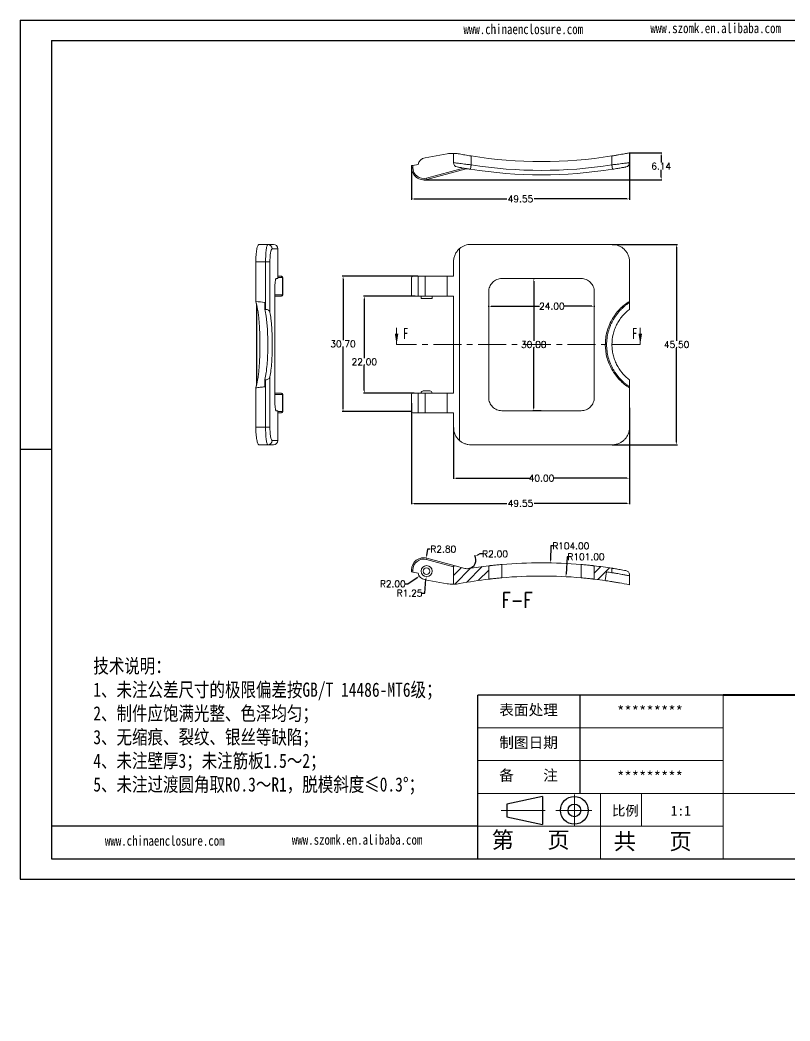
# Model space of a CAD drawing. Header units: inches. Extents: x 1430 to 4816, y 541 to 1061.
# Drawn here: x 3604.7 to 3779.6, y 540.8 to 768 of the extents above; entities that cross this region are included whole.
import ezdxf

# ---------------------------------------------------------------- set-up
doc = ezdxf.new("R2010")
doc.units = ezdxf.units.IN
doc.linetypes.add('CENTER', pattern=[10.16, 6.35, -1.27, 1.27, -1.27])
doc.linetypes.add('CENTER2', pattern=[28.575, 19.05, -3.175, 3.175, -3.175])
doc.layers.add('文字', color=81, linetype='Continuous')
for name, color, linetype, lineweight in [('粗实线', 7, 'Continuous', 30), ('细实线', 3, 'Continuous', 9), ('细点划线', 2, 'CENTER2', 9)]:
    doc.layers.add(name, color=color, linetype=linetype, lineweight=lineweight)
doc.styles.add('SLDTEXTSTYLE3', font='TXT', dxfattribs={"width": 0.75, "bigfont": 'bigfont'})
doc.styles.add('SLDTEXTSTYLE6', font='TXT', dxfattribs={"width": 0.7})
doc.styles.get("Standard").update_dxf_attribs({"font": 'txt', "bigfont": 'gbcbig.shx'})
doc.styles.add('宋体', font='', dxfattribs={"width": 0.8, "height": 3.5})
doc.styles.get('宋体').set_extended_font_data('SimSun')
doc.dimstyles.new('2', dxfattribs={"dimtxt": 1.5, "dimasz": 0.6, "dimexe": 0.18, "dimexo": 0.0625, "dimgap": 0.09, "dimtad": 0, "dimtih": 1, "dimtoh": 1, "dimzin": 0, "dimdsep": 46, "dimtxsty": 'Standard', "dimcen": 0, "dimadec": 0, "dimazin": 2, "dimtfac": 1, "dimtofl": 0, "dimtmove": 0, "dimatfit": 3, "dimfxl": 1, "dimtolj": 1, "dimtzin": 0, "dimarcsym": 0})
pattern_1 = [(45, (317.7972, 0), (-1.122532, 1.122532), [])]

# ---------------------------------------------------------------- blocks, each defined once
blk = doc.blocks.new('*D75')
at = {"color": 0, "lineweight": -2, "transparency": 16777216}
for p, q in [((3703.15, 675.51), (3703.15, 663.82)), ((3743.15, 675.51), (3743.15, 663.82)), ((3703.75, 664), (3720.44, 664)), ((3742.55, 664), (3725.87, 664))]:
    blk.add_line(p, q, dxfattribs=at)
at = {"color": 0, "transparency": 16777216}
for points in [[(3703.75, 664.1), (3703.75, 663.9), (3703.15, 664)], [(3742.55, 664.1), (3742.55, 663.9), (3743.15, 664)]]:
    blk.add_solid(points, dxfattribs=at)
at = {"layer": 'Defpoints', "color": 0, "transparency": 16777216}
for p in [(3703.15, 675.57), (3743.15, 675.57), (3743.15, 664)]:
    blk.add_point(p, dxfattribs=at)
at = {"color": 0, "transparency": 16777216, "insert": (3723.15, 664), "char_height": 1.5, "attachment_point": 5}
blk.add_mtext('\\A1;40.00', dxfattribs=at)
blk = doc.blocks.new('*D76')
at = {"color": 0, "lineweight": -2, "transparency": 16777216}
for p, q in [((3739.22, 717.07), (3754.03, 717.07)), ((3753.85, 716.47), (3753.85, 695.16)), ((3753.85, 672.17), (3753.85, 693.48)), ((3739.22, 671.57), (3754.03, 671.57))]:
    blk.add_line(p, q, dxfattribs=at)
at = {"color": 0, "transparency": 16777216}
for points in [[(3753.75, 716.47), (3753.95, 716.47), (3753.85, 717.07)], [(3753.75, 672.17), (3753.95, 672.17), (3753.85, 671.57)]]:
    blk.add_solid(points, dxfattribs=at)
at = {"layer": 'Defpoints', "color": 0, "transparency": 16777216}
for p in [(3739.15, 717.07), (3753.85, 717.07), (3739.15, 671.57)]:
    blk.add_point(p, dxfattribs=at)
at = {"color": 0, "transparency": 16777216, "insert": (3753.85, 694.32), "char_height": 1.5, "attachment_point": 5}
blk.add_mtext('\\A1;45.50', dxfattribs=at)
blk = doc.blocks.new('*D77')
at = {"color": 0, "lineweight": -2, "transparency": 16777216}
for p, q in [((3695.04, 709.82), (3677.89, 709.82)), ((3678.07, 709.22), (3678.07, 695.31)), ((3678.07, 679.72), (3678.07, 693.63)), ((3693.54, 679.12), (3677.89, 679.12))]:
    blk.add_line(p, q, dxfattribs=at)
at = {"color": 0, "transparency": 16777216}
for points in [[(3677.97, 709.22), (3678.17, 709.22), (3678.07, 709.82)], [(3677.97, 679.72), (3678.17, 679.72), (3678.07, 679.12)]]:
    blk.add_solid(points, dxfattribs=at)
at = {"layer": 'Defpoints', "color": 0, "transparency": 16777216}
for p in [(3678.07, 709.82), (3695.11, 709.82), (3693.61, 679.12)]:
    blk.add_point(p, dxfattribs=at)
at = {"color": 0, "transparency": 16777216, "insert": (3678.07, 694.47), "char_height": 1.5, "attachment_point": 5}
blk.add_mtext('\\A1;30.70', dxfattribs=at)
blk = doc.blocks.new('*D78')
at = {"color": 0, "lineweight": -2, "transparency": 16777216}
for p, q in [((3694.44, 705.32), (3682.72, 705.32)), ((3682.9, 704.72), (3682.9, 691.23)), ((3682.9, 683.92), (3682.9, 689.55)), ((3694.23, 683.32), (3682.72, 683.32))]:
    blk.add_line(p, q, dxfattribs=at)
at = {"color": 0, "transparency": 16777216}
for points in [[(3682.8, 704.72), (3683, 704.72), (3682.9, 705.32)], [(3682.8, 683.92), (3683, 683.92), (3682.9, 683.32)]]:
    blk.add_solid(points, dxfattribs=at)
at = {"layer": 'Defpoints', "color": 0, "transparency": 16777216}
for p in [(3682.9, 705.32), (3694.51, 705.32), (3694.29, 683.32)]:
    blk.add_point(p, dxfattribs=at)
at = {"color": 0, "transparency": 16777216, "insert": (3682.9, 690.39), "char_height": 1.5, "attachment_point": 5}
blk.add_mtext('\\A1;22.00', dxfattribs=at)
blk = doc.blocks.new('*D79')
at = {"color": 0, "lineweight": -2, "transparency": 16777216}
for p, q in [((3721.33, 709.32), (3721.58, 709.32)), ((3721.4, 708.72), (3721.4, 695.16)), ((3721.4, 679.92), (3721.4, 693.48)), ((3723.09, 679.32), (3721.22, 679.32))]:
    blk.add_line(p, q, dxfattribs=at)
at = {"color": 0, "transparency": 16777216}
for points in [[(3721.3, 708.72), (3721.5, 708.72), (3721.4, 709.32)], [(3721.3, 679.92), (3721.5, 679.92), (3721.4, 679.32)]]:
    blk.add_solid(points, dxfattribs=at)
at = {"layer": 'Defpoints', "color": 0, "transparency": 16777216}
for p in [(3721.27, 709.32), (3721.4, 679.32), (3723.15, 679.32)]:
    blk.add_point(p, dxfattribs=at)
at = {"color": 0, "transparency": 16777216, "insert": (3721.4, 694.32), "char_height": 1.5, "attachment_point": 5}
blk.add_mtext('\\A1;30.00', dxfattribs=at)
blk = doc.blocks.new('*D80')
at = {"color": 0, "lineweight": -2, "transparency": 16777216}
for p, q in [((3711.15, 703.1), (3711.15, 702.86)), ((3711.75, 703.04), (3722.67, 703.04)), ((3734.55, 703.04), (3728.35, 703.04)), ((3735.15, 703.1), (3735.15, 702.86))]:
    blk.add_line(p, q, dxfattribs=at)
at = {"color": 0, "transparency": 16777216}
for points in [[(3711.75, 703.14), (3711.75, 702.94), (3711.15, 703.04)], [(3734.55, 703.14), (3734.55, 702.94), (3735.15, 703.04)]]:
    blk.add_solid(points, dxfattribs=at)
at = {"layer": 'Defpoints', "color": 0, "transparency": 16777216}
for p in [(3711.15, 703.16), (3735.15, 703.16), (3735.15, 703.04)]:
    blk.add_point(p, dxfattribs=at)
at = {"color": 0, "transparency": 16777216, "insert": (3725.51, 703.04), "char_height": 1.5, "attachment_point": 5}
blk.add_mtext('\\A1;24.00', dxfattribs=at)
blk = doc.blocks.new('*D81')
at = {"color": 0, "lineweight": -2, "transparency": 16777216}
for p, q in [((3693.61, 681.01), (3693.61, 658.11)), ((3743.15, 679.98), (3743.15, 658.11)), ((3694.21, 658.29), (3715.29, 658.29)), ((3742.55, 658.29), (3721.47, 658.29))]:
    blk.add_line(p, q, dxfattribs=at)
at = {"color": 0, "transparency": 16777216}
for points in [[(3694.21, 658.39), (3694.21, 658.19), (3693.61, 658.29)], [(3742.55, 658.39), (3742.55, 658.19), (3743.15, 658.29)]]:
    blk.add_solid(points, dxfattribs=at)
at = {"layer": 'Defpoints', "color": 0, "transparency": 16777216}
for p in [(3693.61, 681.07), (3743.15, 680.04), (3743.15, 658.29)]:
    blk.add_point(p, dxfattribs=at)
at = {"color": 0, "transparency": 16777216, "insert": (3718.38, 658.29), "char_height": 1.5, "attachment_point": 5}
blk.add_mtext('\\A1;49.55', dxfattribs=at)
blk = doc.blocks.new('*D82')
at = {"color": 0, "lineweight": -2, "transparency": 16777216}
for p, q in [((3725.25, 648.62), (3725.19, 645.38)), ((3725.85, 648.62), (3725.25, 648.62))]:
    blk.add_line(p, q, dxfattribs=at)
at = {"color": 0, "transparency": 16777216}
blk.add_solid([(3725.09, 645.38), (3725.29, 645.38), (3725.17, 644.78)], dxfattribs=at)
at = {"layer": 'Defpoints', "color": 0, "transparency": 16777216}
for p in [(3725.17, 644.78), (3723.15, 540.8)]:
    blk.add_point(p, dxfattribs=at)
at = {"color": 0, "transparency": 16777216, "insert": (3729.81, 648.62), "char_height": 1.5, "attachment_point": 5}
blk.add_mtext('\\A1;R104.00', dxfattribs=at)
blk = doc.blocks.new('*D83')
at = {"color": 0, "lineweight": -2, "transparency": 16777216}
for p, q in [((3728.95, 646.16), (3728.73, 642.25)), ((3729.55, 646.16), (3728.95, 646.16))]:
    blk.add_line(p, q, dxfattribs=at)
at = {"color": 0, "transparency": 16777216}
blk.add_solid([(3728.63, 642.25), (3728.83, 642.24), (3728.7, 641.65)], dxfattribs=at)
at = {"layer": 'Defpoints', "color": 0, "transparency": 16777216}
for p in [(3728.7, 641.65), (3723.15, 540.8)]:
    blk.add_point(p, dxfattribs=at)
at = {"color": 0, "transparency": 16777216, "insert": (3733.26, 646.16), "char_height": 1.5, "attachment_point": 5}
blk.add_mtext('\\A1;R101.00', dxfattribs=at)
blk = doc.blocks.new('*D84')
at = {"color": 0, "lineweight": -2, "transparency": 16777216}
for p, q in [((3709.16, 646.8), (3708.62, 646.54)), ((3709.76, 646.8), (3709.16, 646.8))]:
    blk.add_line(p, q, dxfattribs=at)
blk.add_arc((3706.26, 645.45), 2, 280.9619, 30.118, dxfattribs=at)
at = {"color": 0, "transparency": 16777216}
blk.add_solid([(3708.57, 646.63), (3708.66, 646.45), (3708.07, 646.29)], dxfattribs=at)
at = {"layer": 'Defpoints', "color": 0, "transparency": 16777216}
for p in [(3706.26, 645.45), (3708.07, 646.29)]:
    blk.add_point(p, dxfattribs=at)
at = {"color": 0, "transparency": 16777216, "insert": (3712.6, 646.8), "char_height": 1.5, "attachment_point": 5}
blk.add_mtext('\\A1;R2.00', dxfattribs=at)
blk = doc.blocks.new('*D85')
at = {"color": 0, "lineweight": -2, "transparency": 16777216}
for p, q in [((3697.29, 647.92), (3697.02, 646.49)), ((3697.89, 647.92), (3697.29, 647.92))]:
    blk.add_line(p, q, dxfattribs=at)
at = {"color": 0, "transparency": 16777216}
blk.add_solid([(3696.93, 646.5), (3697.12, 646.47), (3696.92, 645.9)], dxfattribs=at)
at = {"layer": 'Defpoints', "color": 0, "transparency": 16777216}
for p in [(3696.92, 645.9), (3696.41, 643.14)]:
    blk.add_point(p, dxfattribs=at)
at = {"color": 0, "transparency": 16777216, "insert": (3700.85, 647.92), "char_height": 1.5, "attachment_point": 5}
blk.add_mtext('\\A1;R2.80', dxfattribs=at)
blk = doc.blocks.new('*D86')
at = {"color": 0, "lineweight": -2, "transparency": 16777216}
for p, q in [((3696.63, 637.92), (3696.9, 641.07)), ((3696.03, 637.92), (3696.63, 637.92))]:
    blk.add_line(p, q, dxfattribs=at)
at = {"color": 0, "transparency": 16777216}
blk.add_solid([(3696.8, 641.07), (3697, 641.06), (3696.95, 641.66)], dxfattribs=at)
at = {"layer": 'Defpoints', "color": 0, "transparency": 16777216}
for p in [(3696.95, 641.66), (3697.05, 642.91)]:
    blk.add_point(p, dxfattribs=at)
at = {"color": 0, "transparency": 16777216, "insert": (3693.19, 637.92), "char_height": 1.5, "attachment_point": 5}
blk.add_mtext('\\A1;R1.25', dxfattribs=at)
blk = doc.blocks.new('*D87')
at = {"color": 0, "lineweight": -2, "transparency": 16777216}
for p, q in [((3692.81, 640), (3694.91, 641.44)), ((3692.21, 640), (3692.81, 640))]:
    blk.add_line(p, q, dxfattribs=at)
at = {"color": 0, "transparency": 16777216}
blk.add_solid([(3694.85, 641.52), (3694.97, 641.36), (3695.4, 641.78)], dxfattribs=at)
at = {"layer": 'Defpoints', "color": 0, "transparency": 16777216}
for p in [(3695.4, 641.78), (3697.05, 642.91)]:
    blk.add_point(p, dxfattribs=at)
at = {"color": 0, "transparency": 16777216, "insert": (3689.37, 640), "char_height": 1.5, "attachment_point": 5}
blk.add_mtext('\\A1;R2.00', dxfattribs=at)
blk = doc.blocks.new('*D88')
at = {"color": 0, "lineweight": -2, "transparency": 16777216}
for p, q in [((3743.15, 737.81), (3743.15, 727.21)), ((3693.61, 734.68), (3693.61, 727.21)), ((3694.21, 727.39), (3715.29, 727.39)), ((3742.55, 727.39), (3721.47, 727.39))]:
    blk.add_line(p, q, dxfattribs=at)
at = {"color": 0, "transparency": 16777216}
for points in [[(3694.21, 727.49), (3694.21, 727.29), (3693.61, 727.39)], [(3742.55, 727.49), (3742.55, 727.29), (3743.15, 727.39)]]:
    blk.add_solid(points, dxfattribs=at)
at = {"layer": 'Defpoints', "color": 0, "transparency": 16777216}
for p in [(3743.15, 737.87), (3693.61, 734.74), (3743.15, 727.39)]:
    blk.add_point(p, dxfattribs=at)
at = {"color": 0, "transparency": 16777216, "insert": (3718.38, 727.39), "char_height": 1.5, "attachment_point": 5}
blk.add_mtext('\\A1;49.55', dxfattribs=at)
blk = doc.blocks.new('*D89')
at = {"color": 0, "lineweight": -2, "transparency": 16777216}
for p, q in [((3743.22, 737.87), (3750.52, 737.87)), ((3750.34, 737.27), (3750.34, 735.64)), ((3750.34, 732.33), (3750.34, 733.96)), ((3696.47, 731.73), (3750.52, 731.73))]:
    blk.add_line(p, q, dxfattribs=at)
at = {"color": 0, "transparency": 16777216}
for points in [[(3750.24, 737.27), (3750.44, 737.27), (3750.34, 737.87)], [(3750.24, 732.33), (3750.44, 732.33), (3750.34, 731.73)]]:
    blk.add_solid(points, dxfattribs=at)
at = {"layer": 'Defpoints', "color": 0, "transparency": 16777216}
for p in [(3743.15, 737.87), (3750.34, 737.87), (3696.41, 731.73)]:
    blk.add_point(p, dxfattribs=at)
at = {"color": 0, "transparency": 16777216, "insert": (3750.34, 734.8), "char_height": 1.5, "attachment_point": 5}
blk.add_mtext('\\A1;6.14', dxfattribs=at)

msp = doc.modelspace()

# ---------------------------------------------------------------- hatches: boundary and pattern name
at = {"linetype": 'Continuous', "lineweight": 0}
h = msp.add_hatch(dxfattribs=at)
h.set_pattern_fill('ANSI31', color=4, scale=0.5, style=0)
h.set_pattern_definition(pattern_1)
edge = h.paths.add_edge_path(flags=0)
edge.add_arc((3706.259, 645.447), 2, 254.84397, 279.17146, ccw=False)
edge.add_line((3705.736, 643.517), (3703.533, 644.114))
edge.add_arc((3703.454, 643.824), 0.3, 74.84397, 180)
edge.add_line((3703.154, 643.824), (3703.154, 639.939))
edge.add_arc((3703.082, 647.938), 8, 270.51283, 280.61118)
edge.add_arc((3723.154, 540.802), 101, 96.82354, 100.61118, ccw=False)
edge.add_line((3711.154, 641.087), (3711.154, 644.108))
edge.add_arc((3723.154, 540.802), 104, 96.62581, 99.17146)
h = msp.add_hatch(dxfattribs=at)
h.set_pattern_fill('ANSI31', color=4, scale=0.5, style=0)
h.set_pattern_definition(pattern_1)
edge = h.paths.add_edge_path(flags=0)
edge.add_line((3739.154, 642.552), (3739.154, 643.564))
edge.add_arc((3723.154, 540.802), 104, 81.15012, 83.37419)
edge.add_line((3735.154, 644.108), (3735.154, 641.087))
edge.add_arc((3723.154, 540.802), 101, 81.74585, 83.17646, ccw=False)
edge.add_line((3737.654, 640.756), (3737.941, 642.735))
edge.add_arc((3723.154, 540.802), 103, 81.0635, 81.74585, ccw=False)

# ---------------------------------------------------------------- linework, layer by layer
for p, q in [((3604.687, 767.996), (3880.529, 767.996)), ((3604.687, 767.996), (3604.687, 572.957)), ((3611.825, 763.353), (3875.885, 763.353)), ((3611.825, 763.353), (3611.825, 577.601)), ((3611.825, 670.477), (3604.687, 670.477)), ((3604.687, 663.253), (3604.687, 572.957)), ((3764.434, 614.751), (3708.709, 614.751)), ((3708.709, 577.601), (3708.709, 614.751)), ((3731.928, 592.461), (3731.928, 614.751)), ((3708.709, 585.031), (3611.825, 585.031)), ((3611.825, 577.601), (3875.885, 577.601)), ((3604.687, 572.957), (3880.529, 572.957)), ((3604.687, 572.957), (3732.392, 572.957))]:
    msp.add_line(p, q)
at = {"color": 7, "linetype": 'Continuous', "lineweight": 15}
for p, q in [((3696.707, 736.731), (3701.693, 737.61)), ((3703.154, 735.636), (3703.154, 737.732)), ((3707.154, 737.143), (3707.154, 735.118)), ((3739.154, 735.118), (3739.154, 737.143)), ((3743.154, 737.868), (3743.154, 735.636)), ((3693.606, 734.949), (3693.906, 735.002)), ((3693.606, 734.527), (3693.606, 734.949)), ((3693.906, 734.527), (3693.606, 734.527)), ((3693.906, 735.002), (3695.106, 735.213)), ((3693.906, 735.002), (3693.906, 734.527)), ((3697.06, 732.114), (3705.448, 734.386)), ((3705.736, 734.154), (3697.138, 731.825)), ((3705.684, 734.346), (3705.736, 734.154)), ((3707.154, 735.118), (3706.999, 734.13)), ((3739.154, 735.118), (3739.309, 734.13)), ((3697.06, 732.114), (3697.138, 731.825)), ((3658.964, 717.073), (3660.989, 717.073)), ((3660.989, 717.073), (3662.239, 717.073)), ((3663.239, 709.323), (3663.239, 716.073)), ((3704.556, 716.114), (3704.556, 672.532)), ((3707.154, 717.073), (3739.154, 717.073)), ((3658.239, 704.124), (3658.239, 713.073)), ((3660.472, 713.073), (3658.239, 713.073)), ((3660.472, 702.323), (3660.472, 713.073)), ((3660.472, 713.073), (3661.455, 713.073)), ((3661.455, 713.073), (3661.455, 701.64)), ((3703.154, 709.823), (3703.154, 713.073)), ((3743.154, 704.124), (3743.154, 713.073)), ((3662.849, 709.323), (3663.239, 709.323)), ((3663.239, 709.823), (3663.993, 709.823)), ((3663.993, 709.823), (3664.08, 709.823)), ((3664.283, 705.623), (3664.283, 709.523)), ((3664.38, 705.623), (3664.38, 709.523)), ((3693.606, 709.523), (3693.606, 705.623)), ((3693.906, 709.823), (3695.106, 709.823)), ((3695.106, 709.823), (3695.106, 705.323)), ((3695.106, 709.823), (3696.707, 709.823)), ((3696.707, 709.823), (3696.707, 705.323)), ((3696.707, 709.823), (3701.693, 709.823)), ((3701.693, 705.323), (3701.693, 709.823)), ((3701.693, 709.823), (3703.154, 709.823)), ((3714.154, 709.323), (3732.154, 709.323)), ((3662.545, 682.323), (3662.545, 706.323)), ((3662.551, 705.623), (3664.283, 705.623)), ((3662.551, 683.023), (3662.551, 705.623)), ((3662.561, 683.101), (3662.561, 705.544)), ((3663.993, 705.323), (3662.561, 705.323)), ((3662.561, 704.823), (3662.596, 704.823)), ((3662.596, 704.823), (3662.596, 705.323)), ((3664.08, 705.323), (3663.993, 705.323)), ((3695.106, 705.323), (3693.906, 705.323)), ((3695.106, 705.323), (3696.707, 705.323)), ((3695.805, 705.323), (3695.805, 704.823)), ((3695.805, 704.823), (3698.305, 704.823)), ((3701.693, 705.323), (3696.707, 705.323)), ((3698.305, 704.823), (3698.305, 705.323)), ((3703.154, 705.323), (3701.693, 705.323)), ((3703.154, 683.323), (3703.154, 705.323)), ((3711.154, 682.323), (3711.154, 706.323)), ((3735.154, 706.323), (3735.154, 682.323)), ((3658.324, 704.124), (3658.239, 704.124)), ((3658.376, 684.999), (3658.376, 703.652)), ((3660.279, 703.885), (3660.279, 702.323)), ((3660.472, 702.323), (3660.279, 702.323)), ((3743.154, 704.124), (3743.138, 704.124)), ((3743.154, 703.885), (3743.154, 702.323)), ((3660.472, 686.323), (3660.279, 686.323)), ((3660.279, 686.323), (3660.279, 684.76)), ((3660.472, 675.573), (3660.472, 686.323)), ((3661.455, 687.005), (3661.455, 675.573)), ((3743.154, 686.323), (3743.154, 684.76)), ((3658.239, 675.573), (3658.239, 684.511)), ((3743.154, 675.573), (3743.154, 684.511)), ((3664.283, 683.023), (3662.551, 683.023)), ((3662.561, 683.323), (3663.993, 683.323)), ((3663.993, 683.323), (3664.08, 683.323)), ((3664.283, 679.123), (3664.283, 683.023)), ((3664.38, 679.123), (3664.38, 683.023)), ((3693.606, 683.023), (3693.606, 679.123)), ((3693.906, 683.323), (3695.106, 683.323)), ((3695.106, 683.323), (3695.106, 678.823)), ((3696.707, 683.323), (3695.106, 683.323)), ((3696.305, 683.823), (3697.805, 683.823)), ((3696.707, 683.323), (3696.707, 678.823)), ((3696.707, 683.323), (3701.693, 683.323)), ((3701.693, 678.823), (3701.693, 683.323)), ((3701.693, 683.323), (3703.154, 683.323)), ((3663.239, 679.323), (3662.849, 679.323)), ((3663.239, 672.573), (3663.239, 679.323)), ((3732.154, 679.323), (3714.154, 679.323)), ((3663.993, 678.823), (3663.239, 678.823)), ((3664.08, 678.823), (3663.993, 678.823)), ((3693.906, 678.823), (3695.106, 678.823)), ((3696.707, 678.823), (3695.106, 678.823)), ((3696.707, 678.823), (3701.693, 678.823)), ((3703.154, 678.823), (3701.693, 678.823)), ((3703.154, 675.573), (3703.154, 678.823)), ((3658.239, 675.573), (3660.472, 675.573)), ((3660.472, 675.573), (3661.455, 675.573)), ((3660.989, 671.573), (3658.964, 671.573)), ((3662.239, 671.573), (3660.989, 671.573)), ((3707.154, 671.573), (3739.154, 671.573)), ((3697.138, 645.846), (3697.06, 645.556)), ((3703.165, 643.902), (3697.06, 645.556)), ((3697.138, 645.846), (3703.533, 644.114)), ((3693.606, 642.721), (3693.606, 643.143)), ((3693.606, 643.143), (3693.906, 643.143)), ((3693.906, 643.143), (3693.906, 642.668)), ((3703.154, 643.824), (3703.154, 639.939)), ((3703.533, 644.114), (3705.736, 643.517)), ((3711.154, 641.087), (3711.154, 644.108)), ((3714.154, 644.412), (3714.154, 641.4)), ((3732.154, 641.4), (3732.154, 644.412)), ((3735.154, 644.108), (3735.154, 641.087)), ((3739.154, 642.552), (3739.154, 643.564)), ((3693.906, 642.668), (3693.606, 642.721)), ((3693.906, 642.668), (3695.106, 642.457)), ((3696.707, 640.939), (3701.693, 640.06)), ((3737.941, 642.735), (3737.654, 640.756)), ((3743.154, 642.035), (3743.154, 641.842))]:
    msp.add_line(p, q, dxfattribs=at)
at = {"color": 8, "linetype": 'Continuous', "lineweight": 15}
for p, q in [((3663.239, 716.073), (3661.977, 716.073)), ((3664.283, 709.523), (3663.239, 709.523)), ((3664.38, 709.523), (3664.283, 709.523)), ((3664.283, 705.623), (3664.38, 705.623)), ((3658.512, 703.096), (3658.512, 685.55)), ((3664.38, 683.023), (3664.283, 683.023)), ((3663.239, 679.123), (3664.283, 679.123)), ((3664.283, 679.123), (3664.38, 679.123)), ((3661.977, 672.573), (3663.239, 672.573))]:
    msp.add_line(p, q, dxfattribs=at)
at = {"color": 7, "linetype": 'Continuous', "lineweight": 0}
for p, q in [((3690.234, 698.123), (3690.234, 694.323)), ((3745.594, 698.123), (3745.594, 694.323))]:
    msp.add_line(p, q, dxfattribs=at)
at = {"color": 1, "linetype": 'CENTER', "lineweight": 0}
msp.add_line((3745.594, 694.323), (3690.234, 694.323), dxfattribs=at)
at = {"color": 7, "linetype": 'Continuous', "lineweight": 15, "flags": 128}
msp.add_lwpolyline([(3662.596, 683.323), (3662.586, 683.42), (3662.561, 683.506)], dxfattribs=at)
at = {"color": 7, "linetype": 'Continuous', "lineweight": 15}
for radius in [1.25, 0.75]:
    msp.add_circle((3697.055, 642.909), radius, dxfattribs=at)
for centre, radius, start, end in [((3697.055, 734.762), 2, 100, 166.94402), ((3703.082, 729.732), 8, 89.48717, 100), ((3723.154, 836.868), 101, 260.88504, 279.11496), ((3696.406, 734.527), 2.8, 180, 285.15603), ((3696.406, 734.527), 2.5, 180, 285.15603), ((3704.154, 735.636), 1, 180, 259.37), ((3706.259, 732.223), 2, 80.82854, 105.15603), ((3723.154, 836.868), 104, 261.0635, 278.9365), ((3723.154, 836.868), 103, 261.0635, 278.9365), ((3742.154, 735.636), 1, 280.63, 0), ((3660.983, 716.079), 0.994, 359.65226, 89.64799), ((3662.239, 716.073), 1, 0, 90), ((3663.988, 709.528), 0.295, 359.00397, 88.96807), ((3664.08, 709.523), 0.3, 0, 90), ((3693.906, 709.523), 0.3, 90, 180), ((3663.988, 705.618), 0.295, 271.03193, 0.99603), ((3664.08, 705.623), 0.3, 270, 0), ((3693.906, 705.623), 0.3, 180, 270), ((3663.988, 683.028), 0.295, 359.00397, 88.96807), ((3664.08, 683.023), 0.3, 0, 90), ((3693.906, 683.023), 0.3, 90, 180), ((3696.305, 683.323), 0.5, 90, 180), ((3697.805, 683.323), 0.5, 0, 90), ((3663.988, 679.118), 0.295, 271.03193, 0.99603), ((3664.08, 679.123), 0.3, 270, 0), ((3693.906, 679.123), 0.3, 180, 270), ((3660.983, 672.567), 0.994, 270.35201, 0.34774), ((3662.239, 672.573), 1, 270, 0), ((3696.406, 643.143), 2.8, 74.84397, 180), ((3696.406, 643.143), 2.5, 74.84397, 180), ((3703.454, 643.824), 0.3, 74.84397, 180), ((3706.259, 645.447), 2, 254.84397, 279.17146), ((3723.154, 540.802), 104, 96.62581, 99.17146), ((3723.154, 540.802), 104, 85.0355, 94.9645), ((3723.154, 540.802), 104, 81.15012, 83.37419), ((3697.055, 642.909), 2, 193.05598, 260), ((3723.154, 540.802), 101, 96.82354, 100.61118), ((3723.154, 540.802), 101, 84.88765, 95.11235), ((3723.154, 540.802), 101, 81.74585, 83.17646), ((3723.154, 540.802), 103, 81.0635, 81.74585), ((3703.082, 647.938), 8, 260, 270.51283), ((3703.082, 647.938), 8, 270.51283, 280.61118)]:
    msp.add_arc(centre, radius, start, end, dxfattribs=at)
for centre, major_axis, start_param, end_param in [((3662.261, 705.623), (0.238, -0.238), 0.6531369, 0.9176595), ((3662.261, 683.023), (0.238, 0.238), 5.3655258, 5.6300484)]:
    msp.add_ellipse(centre, major_axis=major_axis, ratio=0.7651659, start_param=start_param, end_param=end_param, dxfattribs=at)
for points, knots in [([(3704.556, 737.595), (3704.337, 737.636), (3704.141, 737.664), (3703.795, 737.702), (3703.644, 737.713), (3703.403, 737.727), (3703.311, 737.729), (3703.186, 737.732), (3703.154, 737.732), (3703.154, 737.732)], [0, 0, 0, 0, 0.25, 0.25, 0.5, 0.5, 0.75, 0.75, 1, 1, 1, 1]), ([(3704.556, 737.595), (3704.734, 737.562), (3704.929, 737.526), (3705.336, 737.452), (3705.548, 737.414), (3705.987, 737.337), (3706.217, 737.298), (3706.682, 737.22), (3706.917, 737.182), (3707.154, 737.143)], [0, 0, 0, 0, 0.25, 0.25, 0.5, 0.5, 0.75, 0.75, 1, 1, 1, 1]), ([(3739.154, 737.143), (3739.417, 737.186), (3739.675, 737.228), (3740.183, 737.314), (3740.436, 737.357), (3740.918, 737.442), (3741.147, 737.483), (3741.581, 737.563), (3741.787, 737.601), (3742.157, 737.672), (3742.323, 737.704), (3742.617, 737.761), (3742.743, 737.786), (3743.046, 737.846), (3743.154, 737.868), (3743.154, 737.868)], [0, 0, 0, 0, 0.125, 0.125, 0.25, 0.25, 0.375, 0.375, 0.5, 0.5, 0.625, 0.625, 0.75, 0.75, 1, 1, 1, 1]), ([(3703.154, 735.636), (3703.154, 735.636), (3703.261, 735.62), (3703.563, 735.579), (3703.688, 735.561), (3703.981, 735.521), (3704.147, 735.499), (3704.517, 735.449), (3704.723, 735.422), (3705.157, 735.365), (3705.386, 735.336), (3705.869, 735.274), (3706.122, 735.243), (3706.632, 735.181), (3706.891, 735.149), (3707.154, 735.118)], [0, 0, 0, 0, 0.25, 0.25, 0.375, 0.375, 0.5, 0.5, 0.625, 0.625, 0.75, 0.75, 0.875, 0.875, 1, 1, 1, 1]), ([(3706.999, 734.13), (3706.801, 734.162), (3706.606, 734.193), (3706.223, 734.255), (3706.032, 734.287), (3705.668, 734.348), (3705.495, 734.378), (3705.166, 734.435), (3705.01, 734.463), (3704.729, 734.513), (3704.603, 734.536), (3704.379, 734.577), (3704.283, 734.594), (3704.052, 734.637), (3703.97, 734.653), (3703.97, 734.653)], [0, 0, 0, 0, 0.125, 0.125, 0.25, 0.25, 0.375, 0.375, 0.5, 0.5, 0.625, 0.625, 0.75, 0.75, 1, 1, 1, 1]), ([(3739.154, 735.118), (3739.417, 735.149), (3739.678, 735.181), (3740.192, 735.244), (3740.444, 735.275), (3740.924, 735.336), (3741.155, 735.366), (3741.592, 735.423), (3741.794, 735.449), (3742.163, 735.499), (3742.332, 735.522), (3742.623, 735.562), (3742.747, 735.579), (3742.948, 735.607), (3743.026, 735.618), (3743.128, 735.632), (3743.154, 735.636), (3743.154, 735.636)], [0, 0, 0, 0, 0.125, 0.125, 0.25, 0.25, 0.375, 0.375, 0.5, 0.5, 0.625, 0.625, 0.75, 0.75, 0.875, 0.875, 1, 1, 1, 1]), ([(3739.308, 734.13), (3739.295, 734.128), (3739.203, 734.114), (3739.153, 734.106), (3739.166, 734.108), (3739.169, 734.108)], [0, 0, 0, 0, 0.10904352, 0.75999176, 1, 1, 1, 1]), ([(3742.339, 734.653), (3742.339, 734.653), (3742.318, 734.649), (3742.24, 734.634), (3742.18, 734.623), (3742.026, 734.595), (3741.931, 734.577), (3741.709, 734.537), (3741.58, 734.513), (3741.16, 734.438), (3740.822, 734.379), (3740.28, 734.288), (3740.09, 734.256), (3739.703, 734.193), (3739.507, 734.162), (3739.309, 734.13)], [0, 0, 0, 0, 0.125, 0.125, 0.25, 0.25, 0.375, 0.375, 0.5, 0.5, 0.75, 0.75, 0.875, 0.875, 1, 1, 1, 1]), ([(3658.239, 713.073), (3658.239, 713.339), (3658.245, 713.601), (3658.265, 714.115), (3658.281, 714.371), (3658.321, 714.856), (3658.346, 715.086), (3658.403, 715.522), (3658.435, 715.726), (3658.506, 716.094), (3658.543, 716.258), (3658.623, 716.549), (3658.665, 716.671), (3658.749, 716.869), (3658.793, 716.945), (3658.879, 717.047), (3658.922, 717.073), (3658.964, 717.073)], [0, 0, 0, 0, 0.125, 0.125, 0.25, 0.25, 0.375, 0.375, 0.5, 0.5, 0.625, 0.625, 0.75, 0.75, 0.875, 0.875, 1, 1, 1, 1]), ([(3660.472, 713.073), (3660.472, 713.603), (3660.487, 714.13), (3660.529, 714.853), (3660.546, 715.087), (3660.586, 715.523), (3660.609, 715.723), (3660.658, 716.091), (3660.686, 716.26), (3660.742, 716.548), (3660.772, 716.67), (3660.833, 716.87), (3660.865, 716.946), (3660.927, 717.047), (3660.958, 717.073), (3660.989, 717.073)], [0, 0, 0, 0, 0.25, 0.25, 0.375, 0.375, 0.5, 0.5, 0.625, 0.625, 0.75, 0.75, 0.875, 0.875, 1, 1, 1, 1]), ([(3661.977, 716.073), (3661.946, 716.073), (3661.915, 716.054), (3661.852, 715.979), (3661.82, 715.923), (3661.759, 715.775), (3661.729, 715.684), (3661.672, 715.469), (3661.645, 715.344), (3661.594, 715.069), (3661.571, 714.919), (3661.531, 714.592), (3661.513, 714.416), (3661.47, 713.872), (3661.455, 713.474), (3661.455, 713.073)], [0, 0, 0, 0, 0.125, 0.125, 0.25, 0.25, 0.375, 0.375, 0.5, 0.5, 0.625, 0.625, 0.75, 0.75, 1, 1, 1, 1]), ([(3703.154, 713.073), (3703.154, 713.363), (3703.185, 713.649), (3703.308, 714.209), (3703.402, 714.487), (3703.642, 715.009), (3703.789, 715.255), (3704.138, 715.716), (3704.337, 715.927), (3704.556, 716.114)], [0, 0, 0, 0, 0.25, 0.25, 0.5, 0.5, 0.75, 0.75, 1, 1, 1, 1]), ([(3707.154, 717.073), (3706.678, 717.073), (3706.215, 716.99), (3705.547, 716.743), (3705.335, 716.643), (3704.93, 716.406), (3704.736, 716.268), (3704.556, 716.114)], [0, 0, 0, 0, 0.5, 0.5, 0.75, 0.75, 1, 1, 1, 1]), ([(3743.154, 713.073), (3743.154, 713.339), (3743.128, 713.601), (3743.025, 714.115), (3742.947, 714.371), (3742.744, 714.856), (3742.62, 715.086), (3742.328, 715.522), (3742.158, 715.726), (3741.789, 716.094), (3741.587, 716.258), (3741.15, 716.549), (3740.92, 716.671), (3740.441, 716.869), (3740.189, 716.945), (3739.676, 717.047), (3739.417, 717.073), (3739.154, 717.073)], [0, 0, 0, 0, 0.125, 0.125, 0.25, 0.25, 0.375, 0.375, 0.5, 0.5, 0.625, 0.625, 0.75, 0.75, 0.875, 0.875, 1, 1, 1, 1]), ([(3662.545, 706.323), (3662.545, 706.521), (3662.547, 706.716), (3662.556, 707.101), (3662.563, 707.291), (3662.58, 707.655), (3662.59, 707.827), (3662.614, 708.153), (3662.628, 708.307), (3662.658, 708.584), (3662.674, 708.708), (3662.708, 708.927), (3662.725, 709.019), (3662.761, 709.169), (3662.779, 709.226), (3662.814, 709.303), (3662.832, 709.323), (3662.849, 709.323)], [0, 0, 0, 0, 0.125, 0.125, 0.25, 0.25, 0.375, 0.375, 0.5, 0.5, 0.625, 0.625, 0.75, 0.75, 0.875, 0.875, 1, 1, 1, 1]), ([(3711.154, 706.323), (3711.154, 706.521), (3711.174, 706.717), (3711.25, 707.101), (3711.308, 707.291), (3711.459, 707.655), (3711.551, 707.827), (3711.769, 708.153), (3711.896, 708.308), (3712.173, 708.584), (3712.324, 708.708), (3712.651, 708.927), (3712.825, 709.019), (3713.185, 709.169), (3713.374, 709.226), (3713.761, 709.303), (3713.956, 709.323), (3714.154, 709.323)], [0, 0, 0, 0, 0.125, 0.125, 0.25, 0.25, 0.375, 0.375, 0.5, 0.5, 0.625, 0.625, 0.75, 0.75, 0.875, 0.875, 1, 1, 1, 1]), ([(3732.154, 709.323), (3732.352, 709.323), (3732.546, 709.303), (3732.929, 709.227), (3733.119, 709.17), (3733.482, 709.02), (3733.654, 708.928), (3733.979, 708.712), (3734.134, 708.585), (3734.411, 708.309), (3734.535, 708.158), (3734.755, 707.831), (3734.849, 707.656), (3735.074, 707.115), (3735.154, 706.72), (3735.154, 706.323)], [0, 0, 0, 0, 0.125, 0.125, 0.25, 0.25, 0.375, 0.375, 0.5, 0.5, 0.625, 0.625, 0.75, 0.75, 1, 1, 1, 1]), ([(3658.243, 704.124), (3658.411, 703.611), (3658.552, 703.004), (3658.733, 701.951), (3658.789, 701.573), (3658.887, 700.785), (3658.93, 700.376), (3659.007, 699.525), (3659.04, 699.084), (3659.082, 698.399), (3659.095, 698.165), (3659.119, 697.697), (3659.129, 697.461), (3659.157, 696.749), (3659.171, 696.268), (3659.189, 695.297), (3659.193, 694.803), (3659.193, 693.317), (3659.175, 692.346), (3659.119, 690.92), (3659.095, 690.447), (3659.038, 689.537), (3659.005, 689.097), (3658.928, 688.247), (3658.884, 687.837), (3658.785, 687.048), (3658.73, 686.673), (3658.549, 685.627), (3658.408, 685.023), (3658.239, 684.511)], [0, 0, 0, 0, 0.125, 0.125, 0.1875, 0.1875, 0.25, 0.25, 0.3125, 0.3125, 0.34375, 0.34375, 0.375, 0.375, 0.4375, 0.4375, 0.5, 0.5, 0.625, 0.625, 0.6875, 0.6875, 0.75, 0.75, 0.8125, 0.8125, 0.875, 0.875, 1, 1, 1, 1]), ([(3660.279, 702.323), (3660.401, 701.859), (3660.505, 701.332), (3660.639, 700.449), (3660.68, 700.137), (3660.754, 699.487), (3660.787, 699.153), (3660.845, 698.465), (3660.87, 698.111), (3660.914, 697.385), (3660.932, 697.011), (3660.975, 695.874), (3660.989, 695.107), (3660.989, 693.945), (3660.986, 693.553), (3660.971, 692.78), (3660.961, 692.399), (3660.932, 691.649), (3660.915, 691.279), (3660.872, 690.551), (3660.846, 690.19), (3660.759, 689.151), (3660.686, 688.509), (3660.552, 687.619), (3660.503, 687.335), (3660.397, 686.804), (3660.34, 686.555), (3660.279, 686.323)], [0, 0, 0, 0, 0.125, 0.125, 0.1875, 0.1875, 0.25, 0.25, 0.3125, 0.3125, 0.375, 0.375, 0.5, 0.5, 0.5625, 0.5625, 0.625, 0.625, 0.6875, 0.6875, 0.75, 0.75, 0.875, 0.875, 0.9375, 0.9375, 1, 1, 1, 1]), ([(3660.472, 702.323), (3660.605, 702.323), (3660.735, 702.302), (3660.969, 702.229), (3661.072, 702.176), (3661.24, 702.049), (3661.306, 701.975), (3661.404, 701.816), (3661.437, 701.73), (3661.455, 701.64)], [0, 0, 0, 0, 0.25, 0.25, 0.5, 0.5, 0.75, 0.75, 1, 1, 1, 1]), ([(3743.138, 704.124), (3742.304, 703.611), (3741.549, 703.004), (3740.534, 701.951), (3740.214, 701.573), (3739.629, 700.785), (3739.364, 700.376), (3738.886, 699.525), (3738.675, 699.084), (3738.398, 698.399), (3738.312, 698.165), (3738.157, 697.697), (3738.088, 697.461), (3737.902, 696.749), (3737.809, 696.268), (3737.685, 695.297), (3737.653, 694.803), (3737.655, 693.317), (3737.783, 692.346), (3738.158, 690.92), (3738.315, 690.447), (3738.685, 689.537), (3738.898, 689.097), (3739.378, 688.247), (3739.645, 687.837), (3740.234, 687.048), (3740.553, 686.673), (3741.566, 685.627), (3742.321, 685.023), (3743.154, 684.511)], [0, 0, 0, 0, 0.125, 0.125, 0.1875, 0.1875, 0.25, 0.25, 0.3125, 0.3125, 0.34375, 0.34375, 0.375, 0.375, 0.4375, 0.4375, 0.5, 0.5, 0.625, 0.625, 0.6875, 0.6875, 0.75, 0.75, 0.8125, 0.8125, 0.875, 0.875, 1, 1, 1, 1]), ([(3743.154, 703.885), (3743.067, 703.827), (3742.893, 703.711), (3742.639, 703.529), (3742.389, 703.341), (3742.145, 703.146), (3741.906, 702.945), (3741.673, 702.737), (3741.445, 702.523), (3740.947, 702.029), (3740.231, 701.204), (3739.55, 700.172), (3739.089, 699.302), (3738.684, 698.404), (3738.29, 697.234), (3738.003, 695.781), (3737.909, 694.307), (3738.007, 692.833), (3738.298, 691.384), (3738.773, 689.983), (3739.319, 688.876), (3739.838, 688.038), (3740.267, 687.436), (3740.734, 686.862), (3741.209, 686.349), (3741.684, 685.892), (3742.151, 685.489), (3742.64, 685.108), (3742.982, 684.876), (3743.154, 684.76)], [0, 0, 0, 0, 0.0139513, 0.0278589, 0.0417329, 0.0555833, 0.0694201, 0.0832535, 0.0970935, 0.1109504, 0.1763437, 0.2413977, 0.2738361, 0.3062566, 0.3713362, 0.436047, 0.5006949, 0.5652923, 0.6299134, 0.6947829, 0.7597635, 0.7922975, 0.8248976, 0.8575507, 0.8902621, 0.9175493, 0.9448829, 0.9723408, 1, 1, 1, 1]), ([(3743.154, 702.323), (3742.536, 701.859), (3741.98, 701.332), (3741.241, 700.449), (3741.009, 700.137), (3740.582, 699.487), (3740.389, 699.153), (3740.044, 698.465), (3739.891, 698.111), (3739.627, 697.385), (3739.514, 697.011), (3739.244, 695.874), (3739.155, 695.107), (3739.154, 693.945), (3739.176, 693.553), (3739.266, 692.78), (3739.333, 692.399), (3739.51, 691.649), (3739.621, 691.279), (3739.885, 690.551), (3740.04, 690.19), (3740.56, 689.151), (3740.981, 688.509), (3741.723, 687.619), (3741.99, 687.335), (3742.55, 686.804), (3742.845, 686.555), (3743.154, 686.323)], [0, 0, 0, 0, 0.125, 0.125, 0.1875, 0.1875, 0.25, 0.25, 0.3125, 0.3125, 0.375, 0.375, 0.5, 0.5, 0.5625, 0.5625, 0.625, 0.625, 0.6875, 0.6875, 0.75, 0.75, 0.875, 0.875, 0.9375, 0.9375, 1, 1, 1, 1]), ([(3661.455, 701.64), (3661.549, 701.173), (3661.629, 700.661), (3661.732, 699.829), (3661.763, 699.541), (3661.82, 698.943), (3661.846, 698.633), (3661.913, 697.693), (3661.946, 697.043), (3661.979, 696.035), (3661.987, 695.691), (3661.998, 695.008), (3662.001, 694.666), (3662.001, 693.983), (3661.999, 693.642), (3661.988, 692.96), (3661.979, 692.618), (3661.946, 691.605), (3661.913, 690.955), (3661.824, 689.703), (3661.766, 689.097), (3661.629, 687.985), (3661.549, 687.473), (3661.455, 687.005)], [0, 0, 0, 0, 0.125, 0.125, 0.1875, 0.1875, 0.25, 0.25, 0.375, 0.375, 0.4375, 0.4375, 0.5, 0.5, 0.5625, 0.5625, 0.625, 0.625, 0.75, 0.75, 0.875, 0.875, 1, 1, 1, 1]), ([(3661.455, 687.005), (3661.437, 686.916), (3661.405, 686.831), (3661.307, 686.672), (3661.241, 686.597), (3661.073, 686.47), (3660.971, 686.417), (3660.735, 686.343), (3660.605, 686.323), (3660.472, 686.323)], [0, 0, 0, 0, 0.25, 0.25, 0.5, 0.5, 0.75, 0.75, 1, 1, 1, 1]), ([(3658.239, 684.511), (3658.579, 684.551), (3658.919, 684.592), (3659.259, 684.634), (3659.599, 684.675), (3659.939, 684.717), (3660.279, 684.76)], [0, 0, 0, 0, 0.0010273842, 0.0010273842, 0.0010273842, 0.0020547765, 0.0020547765, 0.0020547765, 0.0020547765]), ([(3743.154, 684.511), (3743.154, 684.551), (3743.154, 684.592), (3743.154, 684.634), (3743.154, 684.675), (3743.154, 684.717), (3743.154, 684.76)], [0, 0, 0, 0, 0.0010273842, 0.0010273842, 0.0010273842, 0.0020547765, 0.0020547765, 0.0020547765, 0.0020547765]), ([(3662.849, 679.323), (3662.832, 679.323), (3662.815, 679.342), (3662.779, 679.418), (3662.761, 679.475), (3662.725, 679.625), (3662.708, 679.717), (3662.675, 679.934), (3662.658, 680.06), (3662.628, 680.336), (3662.615, 680.487), (3662.59, 680.814), (3662.58, 680.989), (3662.554, 681.531), (3662.545, 681.925), (3662.545, 682.323)], [0, 0, 0, 0, 0.125, 0.125, 0.25, 0.25, 0.375, 0.375, 0.5, 0.5, 0.625, 0.625, 0.75, 0.75, 1, 1, 1, 1]), ([(3714.154, 679.323), (3713.956, 679.323), (3713.762, 679.342), (3713.379, 679.418), (3713.189, 679.475), (3712.827, 679.625), (3712.654, 679.717), (3712.329, 679.934), (3712.174, 680.06), (3711.897, 680.336), (3711.773, 680.487), (3711.553, 680.814), (3711.46, 680.989), (3711.234, 681.531), (3711.154, 681.925), (3711.154, 682.323)], [0, 0, 0, 0, 0.125, 0.125, 0.25, 0.25, 0.375, 0.375, 0.5, 0.5, 0.625, 0.625, 0.75, 0.75, 1, 1, 1, 1]), ([(3735.154, 682.323), (3735.154, 682.124), (3735.135, 681.929), (3735.058, 681.545), (3735, 681.354), (3734.849, 680.99), (3734.757, 680.818), (3734.539, 680.492), (3734.412, 680.338), (3734.135, 680.062), (3733.985, 679.938), (3733.657, 679.719), (3733.483, 679.626), (3733.123, 679.477), (3732.934, 679.419), (3732.547, 679.342), (3732.352, 679.323), (3732.154, 679.323)], [0, 0, 0, 0, 0.125, 0.125, 0.25, 0.25, 0.375, 0.375, 0.5, 0.5, 0.625, 0.625, 0.75, 0.75, 0.875, 0.875, 1, 1, 1, 1]), ([(3658.964, 671.573), (3658.922, 671.573), (3658.879, 671.598), (3658.794, 671.699), (3658.75, 671.775), (3658.665, 671.973), (3658.624, 672.095), (3658.544, 672.382), (3658.506, 672.55), (3658.436, 672.917), (3658.404, 673.118), (3658.346, 673.553), (3658.322, 673.787), (3658.261, 674.511), (3658.239, 675.04), (3658.239, 675.573)], [0, 0, 0, 0, 0.125, 0.125, 0.25, 0.25, 0.375, 0.375, 0.5, 0.5, 0.625, 0.625, 0.75, 0.75, 1, 1, 1, 1]), ([(3660.989, 671.573), (3660.958, 671.573), (3660.927, 671.598), (3660.864, 671.701), (3660.832, 671.777), (3660.772, 671.976), (3660.742, 672.099), (3660.685, 672.391), (3660.658, 672.556), (3660.609, 672.924), (3660.586, 673.129), (3660.546, 673.564), (3660.529, 673.794), (3660.501, 674.279), (3660.49, 674.534), (3660.475, 675.047), (3660.472, 675.308), (3660.472, 675.573)], [0, 0, 0, 0, 0.125, 0.125, 0.25, 0.25, 0.375, 0.375, 0.5, 0.5, 0.625, 0.625, 0.75, 0.75, 0.875, 0.875, 1, 1, 1, 1]), ([(3661.455, 675.573), (3661.455, 675.372), (3661.458, 675.175), (3661.473, 674.788), (3661.484, 674.595), (3661.513, 674.23), (3661.53, 674.058), (3661.571, 673.731), (3661.594, 673.577), (3661.669, 673.165), (3661.728, 672.945), (3661.82, 672.724), (3661.851, 672.667), (3661.914, 672.592), (3661.946, 672.573), (3661.977, 672.573)], [0, 0, 0, 0, 0.125, 0.125, 0.25, 0.25, 0.375, 0.375, 0.5, 0.5, 0.75, 0.75, 0.875, 0.875, 1, 1, 1, 1]), ([(3704.556, 672.532), (3704.337, 672.719), (3704.141, 672.927), (3703.795, 673.383), (3703.644, 673.634), (3703.403, 674.155), (3703.311, 674.427), (3703.186, 674.994), (3703.154, 675.282), (3703.154, 675.573)], [0, 0, 0, 0, 0.25, 0.25, 0.5, 0.5, 0.75, 0.75, 1, 1, 1, 1]), ([(3739.154, 671.573), (3739.417, 671.573), (3739.675, 671.598), (3740.183, 671.699), (3740.436, 671.775), (3740.918, 671.973), (3741.147, 672.095), (3741.581, 672.382), (3741.787, 672.55), (3742.157, 672.917), (3742.323, 673.118), (3742.617, 673.553), (3742.743, 673.787), (3743.046, 674.511), (3743.154, 675.04), (3743.154, 675.573)], [0, 0, 0, 0, 0.125, 0.125, 0.25, 0.25, 0.375, 0.375, 0.5, 0.5, 0.625, 0.625, 0.75, 0.75, 1, 1, 1, 1]), ([(3704.556, 672.532), (3704.734, 672.379), (3704.929, 672.241), (3705.336, 672.002), (3705.548, 671.902), (3705.987, 671.739), (3706.217, 671.677), (3706.682, 671.594), (3706.917, 671.573), (3707.154, 671.573)], [0, 0, 0, 0, 0.25, 0.25, 0.5, 0.5, 0.75, 0.75, 1, 1, 1, 1]), ([(3711.154, 644.108), (3711.154, 644.108), (3711.174, 644.11), (3711.25, 644.119), (3711.308, 644.125), (3711.459, 644.143), (3711.551, 644.153), (3711.769, 644.177), (3711.896, 644.191), (3712.173, 644.221), (3712.324, 644.237), (3712.651, 644.271), (3712.825, 644.288), (3713.185, 644.324), (3713.374, 644.342), (3713.761, 644.377), (3713.956, 644.395), (3714.154, 644.412)], [0, 0, 0, 0, 0.125, 0.125, 0.25, 0.25, 0.375, 0.375, 0.5, 0.5, 0.625, 0.625, 0.75, 0.75, 0.875, 0.875, 1, 1, 1, 1]), ([(3732.154, 644.412), (3732.352, 644.395), (3732.546, 644.377), (3732.929, 644.342), (3733.119, 644.324), (3733.482, 644.288), (3733.654, 644.271), (3733.98, 644.237), (3734.134, 644.221), (3734.411, 644.191), (3734.535, 644.178), (3734.755, 644.153), (3734.849, 644.143), (3735.074, 644.117), (3735.154, 644.108), (3735.154, 644.108)], [0, 0, 0, 0, 0.125, 0.125, 0.25, 0.25, 0.375, 0.375, 0.5, 0.5, 0.625, 0.625, 0.75, 0.75, 1, 1, 1, 1]), ([(3739.154, 643.564), (3739.154, 643.564), (3739.172, 643.561), (3739.242, 643.55), (3739.295, 643.542), (3739.506, 643.509), (3739.714, 643.476), (3740.259, 643.386), (3740.601, 643.329), (3741.389, 643.192), (3741.837, 643.112), (3742.339, 643.017)], [0, 0, 0, 0, 0.125, 0.125, 0.25, 0.25, 0.5, 0.5, 0.75, 0.75, 1, 1, 1, 1]), ([(3742.339, 643.017), (3742.435, 642.999), (3742.529, 642.967), (3742.714, 642.87), (3742.804, 642.804), (3742.962, 642.636), (3743.03, 642.533), (3743.127, 642.298), (3743.154, 642.168), (3743.154, 642.035)], [0, 0, 0, 0, 0.25, 0.25, 0.5, 0.5, 0.75, 0.75, 1, 1, 1, 1]), ([(3714.154, 641.4), (3713.956, 641.383), (3713.762, 641.365), (3713.379, 641.328), (3713.189, 641.31), (3712.827, 641.273), (3712.654, 641.255), (3712.329, 641.221), (3712.174, 641.204), (3711.897, 641.173), (3711.773, 641.159), (3711.553, 641.134), (3711.46, 641.123), (3711.234, 641.097), (3711.154, 641.087), (3711.154, 641.087)], [0, 0, 0, 0, 0.125, 0.125, 0.25, 0.25, 0.375, 0.375, 0.5, 0.5, 0.625, 0.625, 0.75, 0.75, 1, 1, 1, 1]), ([(3735.154, 641.087), (3735.154, 641.087), (3735.135, 641.089), (3735.058, 641.098), (3735, 641.105), (3734.849, 641.123), (3734.757, 641.134), (3734.539, 641.159), (3734.412, 641.173), (3734.135, 641.204), (3733.985, 641.22), (3733.657, 641.255), (3733.483, 641.273), (3733.123, 641.309), (3732.934, 641.328), (3732.547, 641.365), (3732.352, 641.383), (3732.154, 641.4)], [0, 0, 0, 0, 0.125, 0.125, 0.25, 0.25, 0.375, 0.375, 0.5, 0.5, 0.625, 0.625, 0.75, 0.75, 0.875, 0.875, 1, 1, 1, 1]), ([(3737.654, 640.756), (3737.654, 640.756), (3737.78, 640.738), (3738.155, 640.682), (3738.312, 640.658), (3738.682, 640.602), (3738.895, 640.568), (3739.374, 640.492), (3739.641, 640.448), (3740.231, 640.349), (3740.55, 640.293), (3741.564, 640.113), (3742.32, 639.971), (3743.154, 639.802)], [0, 0, 0, 0, 0.25, 0.25, 0.375, 0.375, 0.5, 0.5, 0.625, 0.625, 0.75, 0.75, 1, 1, 1, 1]), ([(3739.154, 642.552), (3739.154, 642.552), (3739.177, 642.548), (3739.267, 642.534), (3739.335, 642.523), (3739.512, 642.495), (3739.623, 642.477), (3739.887, 642.434), (3740.042, 642.409), (3740.562, 642.321), (3740.983, 642.249), (3741.725, 642.115), (3741.991, 642.065), (3742.551, 641.96), (3742.845, 641.903), (3743.154, 641.842)], [0, 0, 0, 0, 0.125, 0.125, 0.25, 0.25, 0.375, 0.375, 0.5, 0.5, 0.75, 0.75, 0.875, 0.875, 1, 1, 1, 1]), ([(3743.154, 639.802), (3743.154, 640.142), (3743.154, 640.482), (3743.154, 640.822), (3743.154, 641.162), (3743.154, 641.502), (3743.154, 641.842)], [0, 0, 0, 0, 0.0010273842, 0.0010273842, 0.0010273842, 0.0020547765, 0.0020547765, 0.0020547765, 0.0020547765])]:
    msp.add_open_spline(points, degree=3, knots=knots, dxfattribs=at)
for points in [[(3660.279, 703.885), (3659.627, 703.966), (3658.976, 704.046), (3658.324, 704.124)], [(3743.154, 703.885), (3743.154, 703.966), (3743.154, 704.046), (3743.154, 704.124)]]:
    msp.add_open_spline(points, degree=3, dxfattribs=at)
at = {"color": 7, "linetype": 'Continuous', "lineweight": 0}
for points in [[(3690.234, 694.323), (3690.634, 696.823), (3689.834, 696.823)], [(3745.594, 694.323), (3745.994, 696.823), (3745.194, 696.823)]]:
    msp.add_solid(points, dxfattribs=at)
at = {"layer": '粗实线', "color": 7, "lineweight": 40}
msp.add_line((3875.885, 614.751), (3764.434, 614.751), dxfattribs=at)
at = {"layer": '粗实线', "color": 7}
for p, q in [((3723.393, 591.766), (3715.275, 590.045)), ((3723.393, 591.766), (3723.393, 585.403)), ((3715.275, 590.045), (3715.275, 587.174)), ((3715.275, 587.174), (3723.393, 585.403))]:
    msp.add_line(p, q, dxfattribs=at)
for radius in [3.156, 1.436]:
    msp.add_circle((3730.619, 588.609), radius, dxfattribs=at)
at = {"layer": '细实线', "color": 7}
for p, q in [((3764.434, 614.751), (3764.434, 577.601)), ((3764.434, 607.321), (3708.709, 607.321)), ((3764.434, 599.891), (3708.709, 599.891)), ((3875.885, 592.461), (3708.709, 592.461)), ((3736.571, 592.461), (3736.571, 577.601)), ((3745.859, 592.461), (3745.859, 585.031)), ((3764.434, 585.031), (3708.709, 585.031))]:
    msp.add_line(p, q, dxfattribs=at)
at = {"layer": '细点划线', "color": 7}
for p, q in [((3730.619, 592.243), (3730.619, 585.031)), ((3713.98, 588.609), (3724.015, 588.609)), ((3726.397, 588.609), (3734.555, 588.609))]:
    msp.add_line(p, q, dxfattribs=at)

# ---------------------------------------------------------------- texts
at = {"color": 7, "linetype": 'Continuous', "char_height": 2.5, "attachment_point": 1, "style": 'SLDTEXTSTYLE6'}
for insert in [(3691.668, 698.123), (3743.69, 698.123)]:
    msp.add_mtext('F', dxfattribs=dict(at, insert=insert))
at = {"color": 0, "linetype": 'Continuous', "lineweight": 0, "insert": (3717.624, 638.079), "char_height": 3.5, "attachment_point": 2, "style": 'SLDTEXTSTYLE3'}
msp.add_mtext('{\\Ftxt,bigfont|c134;F}-{\\Ftxt,bigfont|c134;F}', dxfattribs=at)
at = {"char_height": 2.44351, "width": 1388.76888, "attachment_point": 1}
for s, insert in [('{\\fSimHei|b0|i0|c134|p49;表面处理}', (3713.554, 612.642)), ('{\\fSimHei|b0|i0|c134|p49;*********}', (3740.317, 612.328)), ('{\\fSimHei|b0|i0|c134|p49;制图日期}', (3713.554, 605.212)), ('{\\fSimHei|b0|i0|c134|p49;备    注}', (3713.554, 597.782)), ('{\\fSimHei|b0|i0|c134|p49;*********}', (3740.317, 597.468))]:
    msp.add_mtext(s, dxfattribs=dict(at, insert=insert))
at = {"layer": '文字', "color": 0, "attachment_point": 1, "style": '宋体'}
for s, insert, char_height, width in [('www.chinaenclosure.com', (3705.427, 767.06), 2.2703, 39.88705), ('www.szomk.en.alibaba.com', (3747.892, 767.285), 2.2703, 39.88705), ('{\\H1.111x;技术说明：\\P1、未注公差尺寸的极限偏差按GB/T 14486-MT6级；\\P2、制件应饱满光整、色泽均匀；\\P3、无缩痕、裂纹、银丝等缺陷；\\P4、未注壁厚3；未注筋板1.5～2；\\P5、未注过渡圆角取R0.3～R1，脱模斜度≤0.3%%D；}', (3621.342, 622.985), 2.90238, 105.7143), ('www.chinaenclosure.com', (3623.981, 582.856), 2.2703, 39.88705), ('www.szomk.en.alibaba.com', (3666.445, 583.081), 2.2703, 39.88705)]:
    msp.add_mtext(s, dxfattribs=dict(at, insert=insert, char_height=char_height, width=width))
at = {"layer": '细实线', "color": 7, "attachment_point": 1}
for s, insert, char_height, width in [('{\\fSimSun|b0|i0|c134|p54;比例}', (3739.172, 589.647), 2.22903, 9.78473), ('{\\fSimSun|b0|i0|c134|p54;1:1}', (3752.523, 589.647), 2.22903, 9.78473), ('{\\fSimSun|b0|i0|c134|p54;第   页}', (3711.835, 583.754), 3.71504, 27.86281), ('{\\fSimSun|b0|i0|c134|p54; 共   页}', (3737.026, 583.438), 3.71504, 27.86281)]:
    msp.add_mtext(s, dxfattribs=dict(at, insert=insert, char_height=char_height, width=width))

# ---------------------------------------------------------------- dimensions: what is measured, and where the dimension line sits
for base, p1, p2, picture, middle in [((3743.154, 727.389), (3693.606, 734.738), (3743.154, 737.868), '*D88', (3718.38, 727.389)), ((3743.154, 658.293), (3693.606, 681.073), (3743.154, 680.042), '*D81', (3718.38, 658.293)), ((3743.154, 664.004), (3703.154, 675.573), (3743.154, 675.573), '*D75', (3723.154, 664.004))]:
    dim = msp.add_linear_dim(base=base, p1=p1, p2=p2, dimstyle='2')
    dim.commit()
    dim.dimension.update_dxf_attribs({"geometry": picture, "text_midpoint": middle})
for base, p1, p2, picture, middle in [((3750.34, 737.868), (3696.406, 731.727), (3743.154, 737.868), '*D89', (3750.34, 734.798)), ((3753.851, 717.073), (3739.154, 671.573), (3739.154, 717.073), '*D76', (3753.851, 694.323)), ((3678.071, 709.823), (3693.606, 679.123), (3695.106, 709.823), '*D77', (3678.071, 694.473)), ((3721.397, 679.323), (3721.27, 709.323), (3723.154, 679.323), '*D79', (3721.397, 694.323))]:
    dim = msp.add_linear_dim(base=base, p1=p1, p2=p2, angle=90, dimstyle='2')
    dim.commit()
    dim.dimension.update_dxf_attribs({"geometry": picture, "text_midpoint": middle})
dim = msp.add_linear_dim(base=(3682.902, 705.323), p1=(3694.294, 683.323), p2=(3694.506, 705.323), angle=90, dimstyle='2')
dim.commit()
dim.dimension.update_dxf_attribs({"geometry": '*D78', "text_midpoint": (3682.902, 690.395), "dimtype": 160})
dim = msp.add_linear_dim(base=(3735.154, 703.04), p1=(3711.154, 703.159), p2=(3735.154, 703.159), dimstyle='2')
dim.commit()
dim.dimension.update_dxf_attribs({"geometry": '*D80', "text_midpoint": (3725.51, 703.04), "dimtype": 160})
for center, mpoint, picture, middle in [((3696.406, 643.143), (3696.916, 645.896), '*D85', (3700.854, 647.917)), ((3723.154, 540.802), (3725.174, 644.783), '*D82', (3729.814, 648.62)), ((3723.154, 540.802), (3728.699, 641.65), '*D83', (3733.262, 646.16)), ((3697.055, 642.909), (3695.404, 641.779), '*D87', (3689.367, 640.001)), ((3697.055, 642.909), (3696.948, 641.663), '*D86', (3693.19, 637.92))]:
    dim = msp.add_radius_dim(center=center, mpoint=mpoint, dimstyle='2')
    dim.commit()
    dim.dimension.update_dxf_attribs({"geometry": picture, "text_midpoint": middle, "dimtype": 164})
dim = msp.add_radius_dim(center=(3706.259, 645.447), mpoint=(3708.072, 646.291), dimstyle='2')
dim.commit()
dim.dimension.update_dxf_attribs({"geometry": '*D84', "text_midpoint": (3712.6, 646.798)})

doc.saveas('drawing.dxf')
